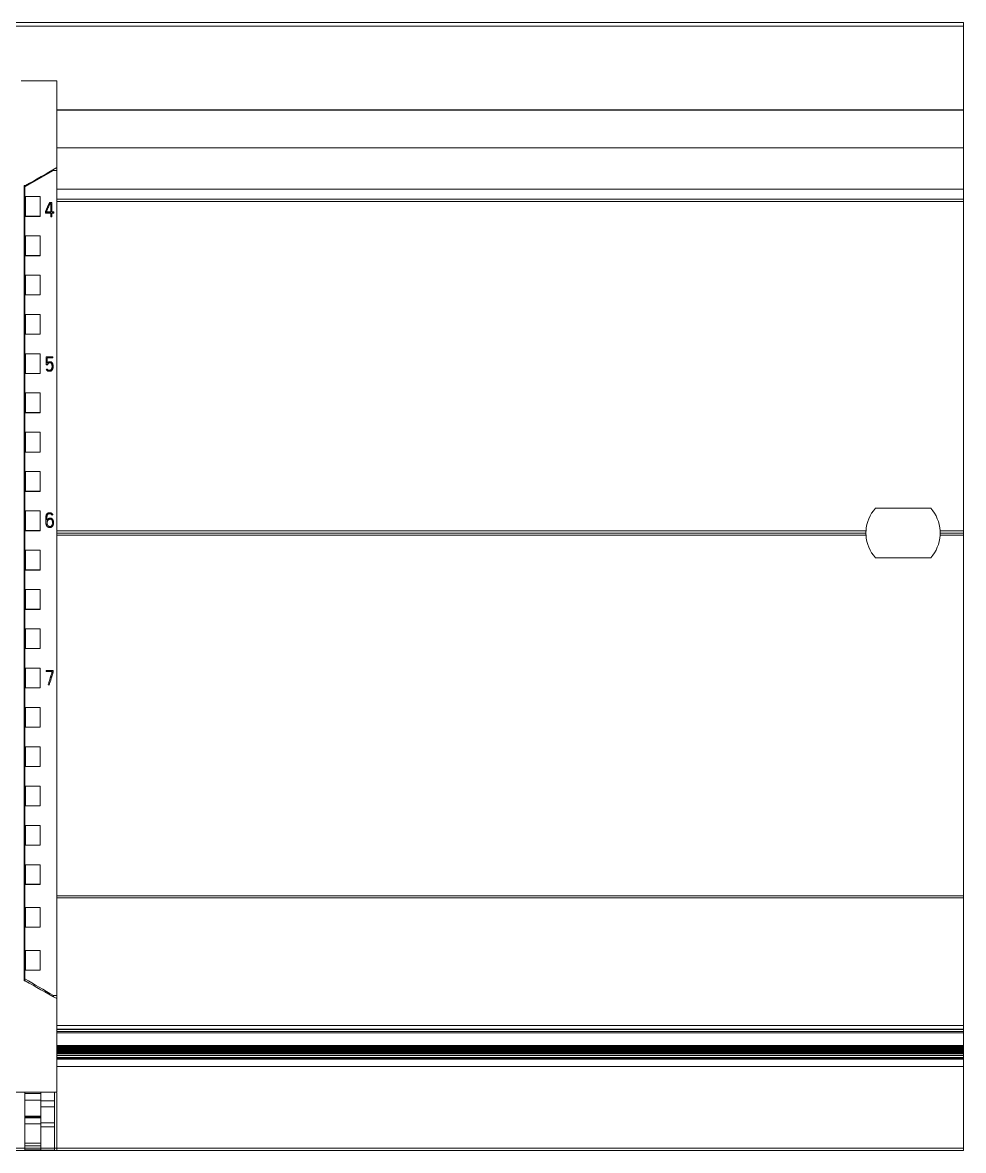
# Model space of a CAD drawing. Header units: millimetres. Extents: x 4137 to 6698, y 1400 to 3585.
# Drawn here: x 6246.7 to 6376, y 3225.8 to 3380.8 of the extents above; entities that cross this region are included whole.
import ezdxf

# ---------------------------------------------------------------- set-up
doc = ezdxf.new("R2010")
doc.units = ezdxf.units.MM
doc.layers.add('000-PI-Oprema', color=30, linetype='Continuous', lineweight=5)
doc.layers.add('004-PI-DIN Šina', color=3, linetype='Continuous')

msp = doc.modelspace()

# ---------------------------------------------------------------- linework, layer by layer
at = {"layer": '000-PI-Oprema', "color": 0, "linetype": 'ByBlock', "lineweight": 0}
for p, q in [((6251.45, 3372.79), (6246.55, 3372.79)), ((6247.05, 3358.19), (6251, 3360.47)), ((6251.45, 3360.47), (6251, 3360.47)), ((6251.45, 3360.75), (6251.45, 3360.47)), ((6251.45, 3360.47), (6251.45, 3247.05)), ((6250.25, 3360.04), (6250.25, 3360.16)), ((6246.95, 3358.38), (6247.17, 3358.38)), ((6247.17, 3358.38), (6246.95, 3358.38)), ((6247.05, 3358.38), (6247.05, 3358.19)), ((6247.05, 3249.38), (6247.05, 3358.19)), ((6247.15, 3354.17), (6247.15, 3356.88)), ((6247.15, 3356.88), (6249.15, 3356.88)), ((6249.15, 3354.17), (6249.15, 3356.88)), ((6250.44, 3356.07), (6250.77, 3356.07)), ((6250.53, 3355.93), (6250.62, 3355.93)), ((6250.53, 3355.93), (6250.53, 3355.93)), ((6250.62, 3355.93), (6250.53, 3355.93)), ((6250.62, 3354.75), (6250.62, 3355.93)), ((6250.77, 3356.07), (6250.77, 3354.75)), ((6249.88, 3354.61), (6249.88, 3354.81)), ((6249.88, 3354.61), (6249.88, 3354.6)), ((6250.62, 3354.61), (6249.88, 3354.61)), ((6249.88, 3354.6), (6250.62, 3354.6)), ((6250.01, 3354.78), (6250.01, 3354.75)), ((6250.01, 3354.75), (6250.62, 3354.75)), ((6250.62, 3354.08), (6250.62, 3354.61)), ((6250.77, 3354.75), (6251.06, 3354.75)), ((6250.77, 3354.61), (6250.77, 3354.08)), ((6251.06, 3354.61), (6250.77, 3354.61)), ((6250.77, 3354.6), (6251.06, 3354.6)), ((6251.06, 3354.75), (6251.06, 3354.61)), ((6251.06, 3354.61), (6251.06, 3354.6)), ((6247.15, 3354.17), (6249.15, 3354.17)), ((6247.15, 3354.14), (6247.15, 3354.17)), ((6247.15, 3354.14), (6249.15, 3354.14)), ((6249.15, 3354.14), (6249.15, 3354.17)), ((6250.62, 3354.08), (6250.62, 3354.07)), ((6250.77, 3354.08), (6250.62, 3354.08)), ((6250.62, 3354.07), (6250.77, 3354.07)), ((6250.77, 3354.08), (6250.77, 3354.07)), ((6247.15, 3348.77), (6247.15, 3351.48)), ((6247.15, 3351.48), (6249.15, 3351.48)), ((6249.15, 3348.77), (6249.15, 3351.48)), ((6247.15, 3348.74), (6247.15, 3348.77)), ((6247.15, 3348.77), (6249.15, 3348.77)), ((6247.15, 3348.74), (6249.15, 3348.74)), ((6249.15, 3348.74), (6249.15, 3348.77)), ((6247.15, 3343.37), (6247.15, 3346.07)), ((6247.15, 3346.07), (6249.15, 3346.07)), ((6249.15, 3343.37), (6249.15, 3346.07)), ((6247.15, 3343.37), (6249.15, 3343.37)), ((6247.15, 3343.34), (6247.15, 3343.37)), ((6249.15, 3343.34), (6249.15, 3343.37)), ((6247.15, 3343.34), (6249.15, 3343.34)), ((6247.15, 3337.97), (6247.15, 3340.67)), ((6247.15, 3340.67), (6249.15, 3340.67)), ((6249.15, 3337.97), (6249.15, 3340.67)), ((6247.15, 3337.97), (6249.15, 3337.97)), ((6247.15, 3337.94), (6247.15, 3337.97)), ((6247.15, 3337.94), (6249.15, 3337.94)), ((6249.15, 3337.94), (6249.15, 3337.97)), ((6247.15, 3332.57), (6247.15, 3335.27)), ((6247.15, 3335.27), (6249.15, 3335.27)), ((6249.15, 3332.57), (6249.15, 3335.27)), ((6249.99, 3334.86), (6249.99, 3333.77)), ((6250.92, 3334.86), (6249.99, 3334.86)), ((6250.13, 3333.99), (6250.13, 3334.72)), ((6250.92, 3334.72), (6250.13, 3334.72)), ((6250.13, 3334.72), (6250.92, 3334.72)), ((6250.92, 3334.72), (6250.92, 3334.86)), ((6250.92, 3334.72), (6250.92, 3334.72)), ((6247.15, 3332.54), (6247.15, 3332.57)), ((6247.15, 3332.57), (6249.15, 3332.57)), ((6247.15, 3332.54), (6249.15, 3332.54)), ((6249.15, 3332.54), (6249.15, 3332.57)), ((6249.99, 3333.77), (6249.99, 3333.76)), ((6249.99, 3333.77), (6250.2, 3333.77)), ((6250.2, 3333.76), (6249.99, 3333.76)), ((6250, 3333.11), (6250, 3333.11)), ((6250.2, 3333.77), (6250.2, 3333.76)), ((6250.94, 3333.5), (6250.94, 3333.51)), ((6247.15, 3327.17), (6247.15, 3329.87)), ((6247.15, 3329.87), (6249.15, 3329.87)), ((6249.15, 3327.17), (6249.15, 3329.87)), ((6247.15, 3327.14), (6247.15, 3327.17)), ((6247.15, 3327.17), (6249.15, 3327.17)), ((6247.15, 3327.14), (6249.15, 3327.14)), ((6249.15, 3327.14), (6249.15, 3327.17)), ((6247.15, 3321.76), (6247.15, 3324.47)), ((6247.15, 3324.47), (6249.15, 3324.47)), ((6249.15, 3321.76), (6249.15, 3324.47)), ((6247.15, 3321.74), (6247.15, 3321.76)), ((6247.15, 3321.76), (6249.15, 3321.76)), ((6247.15, 3321.74), (6249.15, 3321.74)), ((6249.15, 3321.74), (6249.15, 3321.76)), ((6247.15, 3316.36), (6247.15, 3319.07)), ((6247.15, 3319.07), (6249.15, 3319.07)), ((6249.15, 3316.36), (6249.15, 3319.07)), ((6247.15, 3316.34), (6247.15, 3316.36)), ((6247.15, 3316.36), (6249.15, 3316.36)), ((6247.15, 3316.34), (6249.15, 3316.34)), ((6249.15, 3316.34), (6249.15, 3316.36)), ((6247.15, 3310.96), (6247.15, 3313.66)), ((6247.15, 3313.66), (6249.15, 3313.66)), ((6249.15, 3310.96), (6249.15, 3313.66)), ((6249.94, 3312.36), (6249.94, 3312.35)), ((6250.78, 3313.1), (6250.78, 3313.09)), ((6250.91, 3313.16), (6250.91, 3313.16)), ((6247.15, 3310.94), (6247.15, 3310.96)), ((6247.15, 3310.96), (6249.15, 3310.96)), ((6247.15, 3310.94), (6249.15, 3310.94)), ((6249.15, 3310.94), (6249.15, 3310.96)), ((6251, 3312.06), (6251, 3312.06)), ((6247.15, 3305.56), (6247.15, 3308.26)), ((6247.15, 3308.26), (6249.15, 3308.26)), ((6249.15, 3305.56), (6249.15, 3308.26)), ((6247.15, 3305.54), (6247.15, 3305.56)), ((6247.15, 3305.56), (6249.15, 3305.56)), ((6247.15, 3305.54), (6249.15, 3305.54)), ((6249.15, 3305.54), (6249.15, 3305.56)), ((6247.15, 3300.16), (6247.15, 3302.86)), ((6247.15, 3302.86), (6249.15, 3302.86)), ((6249.15, 3300.16), (6249.15, 3302.86)), ((6247.15, 3300.16), (6249.15, 3300.16)), ((6247.15, 3300.14), (6247.15, 3300.16)), ((6247.15, 3300.14), (6249.15, 3300.14)), ((6249.15, 3300.14), (6249.15, 3300.16)), ((6247.15, 3294.76), (6247.15, 3297.46)), ((6247.15, 3297.46), (6249.15, 3297.46)), ((6249.15, 3294.76), (6249.15, 3297.46)), ((6247.15, 3294.74), (6247.15, 3294.76)), ((6247.15, 3294.76), (6249.15, 3294.76)), ((6247.15, 3294.74), (6249.15, 3294.74)), ((6249.15, 3294.74), (6249.15, 3294.76)), ((6247.15, 3289.36), (6247.15, 3292.06)), ((6247.15, 3292.06), (6249.15, 3292.06)), ((6249.15, 3289.36), (6249.15, 3292.06)), ((6249.97, 3291.61), (6249.97, 3291.75)), ((6249.97, 3291.75), (6250.97, 3291.75)), ((6249.97, 3291.61), (6250.83, 3291.61)), ((6249.97, 3291.61), (6249.97, 3291.61)), ((6250.83, 3291.61), (6249.97, 3291.61)), ((6250.83, 3291.57), (6250.83, 3291.61)), ((6250.97, 3291.75), (6250.97, 3291.55)), ((6250.97, 3291.55), (6250.97, 3291.55)), ((6247.15, 3289.36), (6249.15, 3289.36)), ((6247.15, 3289.34), (6247.15, 3289.36)), ((6247.15, 3289.34), (6249.15, 3289.34)), ((6249.15, 3289.34), (6249.15, 3289.36)), ((6250.27, 3289.79), (6250.27, 3289.78)), ((6250.4, 3289.75), (6250.4, 3289.74)), ((6247.15, 3283.95), (6247.15, 3286.66)), ((6247.15, 3286.66), (6249.15, 3286.66)), ((6249.15, 3283.95), (6249.15, 3286.66)), ((6247.15, 3283.95), (6249.15, 3283.95)), ((6247.15, 3283.94), (6247.15, 3283.95)), ((6247.15, 3283.94), (6249.15, 3283.94)), ((6249.15, 3283.94), (6249.15, 3283.95)), ((6247.15, 3278.55), (6247.15, 3281.25)), ((6247.15, 3281.25), (6249.15, 3281.25)), ((6249.15, 3278.55), (6249.15, 3281.25)), ((6247.15, 3278.55), (6249.15, 3278.55)), ((6247.15, 3278.54), (6247.15, 3278.55)), ((6247.15, 3278.54), (6249.15, 3278.54)), ((6249.15, 3278.54), (6249.15, 3278.55)), ((6247.15, 3273.15), (6247.15, 3275.85)), ((6247.15, 3275.85), (6249.15, 3275.85)), ((6249.15, 3273.15), (6249.15, 3275.85)), ((6247.15, 3273.15), (6249.15, 3273.15)), ((6247.15, 3273.14), (6247.15, 3273.15)), ((6247.15, 3273.14), (6249.15, 3273.14)), ((6249.15, 3273.14), (6249.15, 3273.15)), ((6247.15, 3267.75), (6247.15, 3270.45)), ((6247.15, 3270.45), (6249.15, 3270.45)), ((6249.15, 3267.75), (6249.15, 3270.45)), ((6247.15, 3267.74), (6247.15, 3267.75)), ((6247.15, 3267.75), (6249.15, 3267.75)), ((6247.15, 3267.74), (6249.15, 3267.74)), ((6249.15, 3267.74), (6249.15, 3267.75)), ((6247.15, 3262.35), (6247.15, 3265.05)), ((6247.15, 3265.05), (6249.15, 3265.05)), ((6249.15, 3262.35), (6249.15, 3265.05)), ((6247.15, 3262.35), (6249.15, 3262.35)), ((6247.15, 3262.34), (6247.15, 3262.35)), ((6247.15, 3262.34), (6249.15, 3262.34)), ((6249.15, 3262.34), (6249.15, 3262.35)), ((6247.15, 3256.45), (6247.15, 3259.15)), ((6247.15, 3259.15), (6249.15, 3259.15)), ((6249.15, 3256.45), (6249.15, 3259.15)), ((6247.15, 3256.45), (6249.15, 3256.45)), ((6247.15, 3256.44), (6247.15, 3256.45)), ((6247.15, 3256.44), (6249.15, 3256.44)), ((6249.15, 3256.44), (6249.15, 3256.45)), ((6247.15, 3250.54), (6247.15, 3253.24)), ((6247.15, 3253.24), (6249.15, 3253.24)), ((6249.15, 3250.54), (6249.15, 3253.24)), ((6247.15, 3250.54), (6247.15, 3250.54)), ((6247.15, 3250.54), (6249.15, 3250.54)), ((6247.15, 3250.54), (6249.15, 3250.54)), ((6249.15, 3250.54), (6249.15, 3250.54)), ((6246.95, 3249.51), (6247.05, 3249.51)), ((6246.95, 3249.09), (6247.1, 3249.09)), ((6247.05, 3249.09), (6247.05, 3249.38)), ((6251.01, 3247.05), (6251.01, 3246.85)), ((6251.45, 3247.05), (6251.01, 3247.05)), ((6251.45, 3247.05), (6251.45, 3246.68)), ((6241.65, 3233.79), (6251.45, 3233.79)), ((6247.05, 3233.59), (6247.05, 3233.79)), ((6247.05, 3232.69), (6247.05, 3233.59)), ((6247.05, 3233.59), (6249.25, 3233.59)), ((6249.25, 3232.59), (6249.25, 3233.79)), ((6251.15, 3232.59), (6251.15, 3233.79)), ((6251.45, 3233.71), (6251.45, 3225.79)), ((6247.05, 3230.49), (6247.05, 3232.69)), ((6247.05, 3232.69), (6249.25, 3232.69)), ((6249.25, 3231.77), (6249.25, 3232.59)), ((6249.25, 3232.59), (6251.15, 3232.59)), ((6249.25, 3231.77), (6249.25, 3229.59)), ((6249.25, 3231.77), (6251.15, 3231.77)), ((6251.15, 3231.77), (6251.15, 3232.59)), ((6251.15, 3231.77), (6251.15, 3229.59)), ((6247.05, 3230.49), (6249.25, 3230.49)), ((6247.05, 3230.46), (6247.05, 3230.46)), ((6247.05, 3230.39), (6247.05, 3230.46)), ((6249.25, 3230.46), (6247.05, 3230.46)), ((6247.05, 3230.46), (6249.25, 3230.46)), ((6247.05, 3230.39), (6247.05, 3230.25)), ((6247.05, 3230.39), (6249.25, 3230.39)), ((6247.05, 3230.25), (6247.05, 3229.43)), ((6247.05, 3230.25), (6249.25, 3230.25)), ((6247.05, 3229.43), (6247.05, 3226.76)), ((6247.05, 3229.43), (6249.25, 3229.43)), ((6249.25, 3229), (6249.25, 3229.59)), ((6249.25, 3229.59), (6251.15, 3229.59)), ((6249.25, 3229), (6251.15, 3229)), ((6251.15, 3229), (6251.15, 3229.59)), ((6249.85, 3225.79), (6218.59, 3225.79)), ((6247.05, 3226.76), (6247.05, 3226.4)), ((6247.05, 3226.76), (6249.25, 3226.76)), ((6247.05, 3226.4), (6247.05, 3225.87)), ((6247.05, 3226.4), (6249.25, 3226.4)), ((6247.05, 3225.87), (6247.05, 3225.87)), ((6247.05, 3225.87), (6249.25, 3225.87)), ((6247.05, 3225.87), (6249.25, 3225.87)), ((6249.25, 3226.4), (6249.25, 3225.87)), ((6249.25, 3225.8), (6251.15, 3225.8)), ((6249.25, 3225.8), (6251.15, 3225.8)), ((6251.45, 3225.79), (6249.85, 3225.79))]:
    msp.add_line(p, q, dxfattribs=at)
at = {"layer": '000-PI-Oprema', "color": 7, "linetype": 'Continuous', "lineweight": 13}
msp.add_ellipse((6227.11, 3242.67), major_axis=(438.79, 991.71), ratio=0.02276, start_param=1.466275, end_param=1.467552, dxfattribs=at)
at = {"layer": '000-PI-Oprema', "color": 18, "linetype": 'ByBlock', "lineweight": 0, "true_color": 0x000000}
for centre, major_axis, ratio, start_param, end_param in [((6254.54, 3240.09), (316.14, 1007.1), 0.01785, 1.525281, 1.527077), ((6254.51, 3240.46), (314.97, 1003.36), 0.017783, 1.525441, 1.527243)]:
    msp.add_ellipse(centre, major_axis=major_axis, ratio=ratio, start_param=start_param, end_param=end_param, dxfattribs=at)
at = {"layer": '000-PI-Oprema', "color": 0, "linetype": 'ByBlock', "lineweight": 0}
for points, knots in [([(6251.45, 3372.79), (6251.45, 3371.71), (6251.45, 3368.1), (6251.45, 3364.12), (6251.45, 3361.22), (6251.45, 3360.85)], [0, 0, 0, 0, 0.272684, 0.906013, 1, 1, 1, 1]), ([(6246.95, 3249.09), (6246.95, 3252.43), (6246.95, 3260.4), (6246.95, 3273.04), (6246.95, 3288.52), (6246.95, 3302.82), (6246.95, 3317.03), (6246.95, 3331.59), (6246.95, 3345.76), (6246.95, 3355.33), (6246.95, 3358.38)], [0, 0, 0, 0, 0.091483, 0.21812, 0.346206, 0.515858, 0.610111, 0.736264, 0.916066, 1, 1, 1, 1]), ([(6250.01, 3354.78), (6250.02, 3354.79), (6250.03, 3354.8), (6250.04, 3354.82), (6250.04, 3354.84), (6250.06, 3354.87), (6250.07, 3354.9), (6250.1, 3354.97), (6250.12, 3355.01), (6250.17, 3355.11), (6250.19, 3355.16), (6250.23, 3355.25), (6250.25, 3355.3), (6250.29, 3355.4), (6250.32, 3355.45), (6250.36, 3355.54), (6250.38, 3355.59), (6250.42, 3355.69), (6250.44, 3355.73), (6250.48, 3355.81), (6250.49, 3355.83), (6250.51, 3355.88), (6250.52, 3355.9), (6250.53, 3355.93)], [0, 0, 0, 0, 0.03125, 0.03125, 0.0625, 0.0625, 0.125, 0.125, 0.25, 0.25, 0.375, 0.375, 0.5, 0.5, 0.625, 0.625, 0.75, 0.75, 0.875, 0.875, 0.9375, 0.9375, 1, 1, 1, 1]), ([(6250.53, 3355.93), (6250.52, 3355.91), (6250.51, 3355.88), (6250.49, 3355.84), (6250.48, 3355.81), (6250.44, 3355.74), (6250.42, 3355.69), (6250.38, 3355.6), (6250.36, 3355.55), (6250.32, 3355.45), (6250.29, 3355.4), (6250.25, 3355.31), (6250.23, 3355.26), (6250.19, 3355.16), (6250.17, 3355.12), (6250.12, 3355.02), (6250.1, 3354.97), (6250.07, 3354.9), (6250.06, 3354.88), (6250.04, 3354.84), (6250.04, 3354.83), (6250.03, 3354.81), (6250.02, 3354.79), (6250.01, 3354.78)], [0, 0, 0, 0, 0.0625, 0.0625, 0.125, 0.125, 0.25, 0.25, 0.375, 0.375, 0.5, 0.5, 0.625, 0.625, 0.75, 0.75, 0.875, 0.875, 0.9375, 0.9375, 0.96875, 0.96875, 1, 1, 1, 1]), ([(6250, 3333.11), (6250.01, 3333.09), (6250.02, 3333.06), (6250.05, 3333.02), (6250.06, 3333.01), (6250.08, 3332.99), (6250.09, 3332.98), (6250.11, 3332.96), (6250.12, 3332.95), (6250.14, 3332.93), (6250.15, 3332.93), (6250.18, 3332.91), (6250.19, 3332.9), (6250.22, 3332.89), (6250.23, 3332.89), (6250.26, 3332.88), (6250.27, 3332.87), (6250.3, 3332.87), (6250.32, 3332.86), (6250.34, 3332.86), (6250.36, 3332.86), (6250.38, 3332.86), (6250.39, 3332.86), (6250.4, 3332.86), (6250.41, 3332.86), (6250.43, 3332.86), (6250.45, 3332.86), (6250.48, 3332.86), (6250.49, 3332.86), (6250.52, 3332.86), (6250.53, 3332.86), (6250.56, 3332.87), (6250.58, 3332.87), (6250.62, 3332.89), (6250.65, 3332.9), (6250.68, 3332.92), (6250.7, 3332.93), (6250.72, 3332.94), (6250.73, 3332.95), (6250.75, 3332.97), (6250.77, 3332.98), (6250.79, 3333), (6250.79, 3333.02), (6250.82, 3333.05), (6250.84, 3333.08), (6250.86, 3333.11), (6250.87, 3333.13), (6250.88, 3333.15), (6250.88, 3333.17), (6250.9, 3333.21), (6250.91, 3333.24), (6250.92, 3333.29), (6250.93, 3333.32), (6250.94, 3333.36), (6250.94, 3333.38), (6250.94, 3333.41), (6250.94, 3333.42), (6250.94, 3333.47), (6250.94, 3333.49), (6250.94, 3333.55), (6250.94, 3333.61), (6250.94, 3333.67), (6250.93, 3333.73), (6250.92, 3333.75), (6250.91, 3333.8), (6250.91, 3333.81), (6250.9, 3333.84), (6250.9, 3333.85), (6250.88, 3333.9), (6250.87, 3333.92), (6250.85, 3333.96), (6250.85, 3333.98), (6250.83, 3334), (6250.82, 3334.01), (6250.8, 3334.05), (6250.78, 3334.07), (6250.74, 3334.11), (6250.71, 3334.13), (6250.67, 3334.15), (6250.66, 3334.15), (6250.63, 3334.16), (6250.61, 3334.16), (6250.59, 3334.17), (6250.57, 3334.17), (6250.54, 3334.17), (6250.53, 3334.17), (6250.5, 3334.17), (6250.48, 3334.17), (6250.45, 3334.17), (6250.44, 3334.17), (6250.41, 3334.16), (6250.4, 3334.16), (6250.37, 3334.15), (6250.35, 3334.15), (6250.33, 3334.14), (6250.31, 3334.13), (6250.28, 3334.12), (6250.27, 3334.12), (6250.25, 3334.1), (6250.23, 3334.09), (6250.21, 3334.07), (6250.2, 3334.06), (6250.18, 3334.04), (6250.17, 3334.03), (6250.15, 3334.01), (6250.14, 3334), (6250.13, 3333.99)], [0, 0, 0, 0, 0.03125, 0.03125, 0.046875, 0.046875, 0.0625, 0.0625, 0.078125, 0.078125, 0.09375, 0.09375, 0.109375, 0.109375, 0.125, 0.125, 0.140625, 0.140625, 0.15625, 0.15625, 0.171875, 0.171875, 0.179687, 0.179687, 0.1875, 0.1875, 0.203125, 0.203125, 0.21875, 0.21875, 0.234375, 0.234375, 0.25, 0.25, 0.28125, 0.28125, 0.296875, 0.296875, 0.3125, 0.3125, 0.328125, 0.328125, 0.34375, 0.34375, 0.375, 0.375, 0.390625, 0.390625, 0.40625, 0.40625, 0.4375, 0.4375, 0.46875, 0.46875, 0.484375, 0.484375, 0.5, 0.5, 0.53125, 0.53125, 0.5625, 0.59375, 0.59375, 0.625, 0.625, 0.640625, 0.640625, 0.65625, 0.65625, 0.6875, 0.6875, 0.703125, 0.703125, 0.71875, 0.71875, 0.75, 0.75, 0.78125, 0.78125, 0.796875, 0.796875, 0.8125, 0.8125, 0.828125, 0.828125, 0.84375, 0.84375, 0.859375, 0.859375, 0.875, 0.875, 0.890625, 0.890625, 0.90625, 0.90625, 0.921875, 0.921875, 0.9375, 0.9375, 0.953125, 0.953125, 0.96875, 0.96875, 0.984375, 0.984375, 1, 1, 1, 1]), ([(6250.94, 3333.5), (6250.94, 3333.48), (6250.94, 3333.46), (6250.94, 3333.41), (6250.94, 3333.38), (6250.93, 3333.34), (6250.93, 3333.32), (6250.92, 3333.29), (6250.92, 3333.28), (6250.91, 3333.24), (6250.9, 3333.21), (6250.88, 3333.16), (6250.87, 3333.13), (6250.84, 3333.08), (6250.83, 3333.05), (6250.8, 3333.02), (6250.79, 3333.01), (6250.77, 3332.98), (6250.76, 3332.97), (6250.73, 3332.94), (6250.7, 3332.93), (6250.67, 3332.9), (6250.65, 3332.9), (6250.63, 3332.88), (6250.61, 3332.88), (6250.57, 3332.86), (6250.54, 3332.86), (6250.5, 3332.85), (6250.48, 3332.85), (6250.46, 3332.85), (6250.44, 3332.85), (6250.41, 3332.85), (6250.4, 3332.85), (6250.37, 3332.85), (6250.35, 3332.85), (6250.32, 3332.86), (6250.31, 3332.86), (6250.28, 3332.87), (6250.27, 3332.87), (6250.24, 3332.88), (6250.22, 3332.88), (6250.2, 3332.9), (6250.18, 3332.9), (6250.16, 3332.92), (6250.15, 3332.93), (6250.12, 3332.94), (6250.11, 3332.95), (6250.09, 3332.97), (6250.08, 3332.98), (6250.06, 3333), (6250.05, 3333.02), (6250.02, 3333.05), (6250.01, 3333.08), (6250, 3333.11)], [0, 0, 0, 0, 0.044434, 0.044434, 0.104157, 0.104157, 0.134018, 0.134018, 0.16388, 0.16388, 0.223602, 0.223602, 0.283325, 0.283325, 0.343048, 0.343048, 0.37291, 0.37291, 0.402771, 0.402771, 0.462494, 0.462494, 0.492355, 0.492355, 0.522217, 0.522217, 0.58194, 0.58194, 0.611801, 0.611801, 0.641663, 0.641663, 0.671524, 0.671524, 0.701386, 0.701386, 0.731247, 0.731247, 0.761108, 0.761108, 0.79097, 0.79097, 0.820831, 0.820831, 0.850693, 0.850693, 0.880554, 0.880554, 0.910416, 0.910416, 0.940277, 0.940277, 1, 1, 1, 1]), ([(6250.2, 3333.77), (6250.2, 3333.79), (6250.21, 3333.81), (6250.22, 3333.85), (6250.22, 3333.86), (6250.23, 3333.88), (6250.23, 3333.89), (6250.25, 3333.91), (6250.25, 3333.92), (6250.26, 3333.93), (6250.27, 3333.94), (6250.28, 3333.94), (6250.28, 3333.95), (6250.3, 3333.97), (6250.32, 3333.98), (6250.35, 3334), (6250.36, 3334), (6250.38, 3334.01), (6250.39, 3334.02), (6250.43, 3334.03), (6250.45, 3334.03), (6250.49, 3334.03), (6250.5, 3334.03), (6250.52, 3334.03), (6250.53, 3334.03), (6250.57, 3334.03), (6250.59, 3334.02), (6250.62, 3334.01), (6250.62, 3334.01), (6250.63, 3334.01), (6250.64, 3334), (6250.65, 3333.99), (6250.66, 3333.99), (6250.67, 3333.98), (6250.68, 3333.97), (6250.69, 3333.96), (6250.7, 3333.95), (6250.71, 3333.94), (6250.72, 3333.92), (6250.73, 3333.91), (6250.74, 3333.89), (6250.74, 3333.88), (6250.75, 3333.84), (6250.76, 3333.82), (6250.77, 3333.78), (6250.78, 3333.76), (6250.79, 3333.72), (6250.79, 3333.71), (6250.79, 3333.69), (6250.8, 3333.65), (6250.8, 3333.62), (6250.8, 3333.57), (6250.8, 3333.55), (6250.8, 3333.48), (6250.8, 3333.44), (6250.8, 3333.38), (6250.79, 3333.37), (6250.79, 3333.35), (6250.79, 3333.34), (6250.78, 3333.3), (6250.77, 3333.28), (6250.76, 3333.24), (6250.75, 3333.22), (6250.73, 3333.17), (6250.72, 3333.15), (6250.69, 3333.12), (6250.68, 3333.1), (6250.65, 3333.08), (6250.64, 3333.07), (6250.63, 3333.05), (6250.62, 3333.05), (6250.6, 3333.03), (6250.59, 3333.03), (6250.56, 3333.02), (6250.55, 3333.01), (6250.52, 3333), (6250.5, 3333), (6250.46, 3333), (6250.45, 3333), (6250.43, 3333), (6250.42, 3333), (6250.38, 3333), (6250.36, 3333), (6250.33, 3333.01), (6250.31, 3333.01), (6250.29, 3333.02), (6250.28, 3333.02), (6250.26, 3333.03), (6250.25, 3333.04), (6250.23, 3333.05), (6250.22, 3333.05), (6250.19, 3333.08), (6250.18, 3333.09), (6250.15, 3333.12), (6250.15, 3333.13), (6250.14, 3333.15), (6250.13, 3333.16), (6250.13, 3333.17)], [0, 0, 0, 0, 0.03125, 0.03125, 0.046875, 0.046875, 0.0625, 0.0625, 0.078125, 0.078125, 0.085937, 0.085937, 0.09375, 0.09375, 0.125, 0.125, 0.140625, 0.140625, 0.15625, 0.15625, 0.1875, 0.1875, 0.203125, 0.203125, 0.21875, 0.21875, 0.25, 0.25, 0.257812, 0.257812, 0.265625, 0.265625, 0.28125, 0.28125, 0.289062, 0.289062, 0.296875, 0.3125, 0.3125, 0.328125, 0.328125, 0.34375, 0.34375, 0.375, 0.375, 0.40625, 0.40625, 0.421875, 0.421875, 0.4375, 0.46875, 0.46875, 0.5, 0.5, 0.5625, 0.5625, 0.578125, 0.578125, 0.59375, 0.59375, 0.625, 0.625, 0.65625, 0.65625, 0.6875, 0.6875, 0.71875, 0.71875, 0.734375, 0.734375, 0.75, 0.75, 0.765625, 0.765625, 0.78125, 0.78125, 0.8125, 0.8125, 0.828125, 0.828125, 0.84375, 0.84375, 0.875, 0.875, 0.890625, 0.890625, 0.90625, 0.90625, 0.921875, 0.921875, 0.9375, 0.9375, 0.96875, 0.96875, 0.984375, 0.984375, 1, 1, 1, 1]), ([(6250.8, 3333.5), (6250.8, 3333.51), (6250.8, 3333.51), (6250.8, 3333.54), (6250.8, 3333.56), (6250.8, 3333.61), (6250.8, 3333.63), (6250.79, 3333.7), (6250.78, 3333.74), (6250.76, 3333.81), (6250.75, 3333.83), (6250.74, 3333.88), (6250.73, 3333.9), (6250.71, 3333.93), (6250.7, 3333.94), (6250.69, 3333.95), (6250.68, 3333.96), (6250.66, 3333.98), (6250.65, 3333.99), (6250.64, 3334), (6250.63, 3334), (6250.62, 3334), (6250.62, 3334.01), (6250.6, 3334.01), (6250.59, 3334.02), (6250.57, 3334.02), (6250.56, 3334.02), (6250.53, 3334.03), (6250.52, 3334.03), (6250.5, 3334.03), (6250.49, 3334.03), (6250.46, 3334.02), (6250.45, 3334.02), (6250.43, 3334.02), (6250.4, 3334.01), (6250.36, 3334), (6250.33, 3333.98), (6250.32, 3333.97), (6250.3, 3333.96), (6250.3, 3333.95), (6250.28, 3333.94), (6250.27, 3333.93), (6250.26, 3333.92), (6250.25, 3333.91), (6250.25, 3333.9), (6250.24, 3333.9), (6250.24, 3333.88), (6250.23, 3333.87), (6250.22, 3333.85), (6250.22, 3333.84), (6250.21, 3333.81), (6250.2, 3333.78), (6250.2, 3333.76)], [0, 0, 0, 0, 0.013624, 0.013624, 0.075273, 0.075273, 0.136921, 0.136921, 0.260218, 0.260218, 0.321867, 0.321867, 0.383515, 0.383515, 0.414339, 0.414339, 0.445164, 0.445164, 0.475988, 0.475988, 0.4914, 0.4914, 0.506812, 0.506812, 0.537636, 0.537636, 0.568461, 0.568461, 0.599285, 0.599285, 0.630109, 0.630109, 0.660933, 0.660933, 0.691758, 0.753406, 0.753406, 0.78423, 0.78423, 0.815055, 0.815055, 0.845879, 0.845879, 0.861291, 0.861291, 0.876703, 0.876703, 0.907527, 0.907527, 0.938352, 0.938352, 1, 1, 1, 1]), ([(6250.91, 3313.16), (6250.89, 3313.19), (6250.88, 3313.21), (6250.85, 3313.25), (6250.84, 3313.26), (6250.82, 3313.28), (6250.81, 3313.29), (6250.78, 3313.32), (6250.76, 3313.33), (6250.72, 3313.36), (6250.71, 3313.36), (6250.68, 3313.37), (6250.67, 3313.38), (6250.63, 3313.39), (6250.6, 3313.4), (6250.56, 3313.41), (6250.54, 3313.41), (6250.51, 3313.41), (6250.5, 3313.42), (6250.45, 3313.42), (6250.43, 3313.42), (6250.38, 3313.41), (6250.37, 3313.41), (6250.34, 3313.41), (6250.33, 3313.4), (6250.28, 3313.39), (6250.26, 3313.38), (6250.22, 3313.36), (6250.21, 3313.36), (6250.18, 3313.34), (6250.17, 3313.33), (6250.14, 3313.3), (6250.11, 3313.28), (6250.09, 3313.25), (6250.08, 3313.24), (6250.06, 3313.22), (6250.05, 3313.2), (6250.03, 3313.17), (6250.02, 3313.14), (6250, 3313.09), (6249.99, 3313.06), (6249.98, 3313), (6249.97, 3312.97), (6249.96, 3312.92), (6249.96, 3312.89), (6249.95, 3312.8), (6249.95, 3312.75), (6249.94, 3312.63), (6249.94, 3312.58), (6249.94, 3312.4), (6249.94, 3312.29), (6249.94, 3312.15), (6249.94, 3312.12), (6249.95, 3312.06), (6249.95, 3312.03), (6249.96, 3311.95), (6249.97, 3311.89), (6249.98, 3311.82), (6249.99, 3311.8), (6250, 3311.78), (6250, 3311.76), (6250.01, 3311.72), (6250.03, 3311.7), (6250.04, 3311.66), (6250.05, 3311.64), (6250.06, 3311.62), (6250.07, 3311.61), (6250.1, 3311.57), (6250.11, 3311.55), (6250.14, 3311.51), (6250.15, 3311.5), (6250.18, 3311.49), (6250.19, 3311.48), (6250.22, 3311.45), (6250.25, 3311.44), (6250.29, 3311.42), (6250.3, 3311.42), (6250.33, 3311.41), (6250.35, 3311.41), (6250.39, 3311.39), (6250.42, 3311.39), (6250.46, 3311.39), (6250.47, 3311.39), (6250.5, 3311.39), (6250.52, 3311.39), (6250.56, 3311.39), (6250.59, 3311.39), (6250.63, 3311.4), (6250.65, 3311.41), (6250.67, 3311.42), (6250.69, 3311.42), (6250.73, 3311.44), (6250.75, 3311.45), (6250.79, 3311.48), (6250.8, 3311.49), (6250.82, 3311.51), (6250.83, 3311.52), (6250.86, 3311.55), (6250.88, 3311.57), (6250.9, 3311.6), (6250.91, 3311.62), (6250.93, 3311.64), (6250.93, 3311.66), (6250.95, 3311.7), (6250.96, 3311.72), (6250.97, 3311.77), (6250.97, 3311.78), (6250.98, 3311.81), (6250.98, 3311.82), (6250.99, 3311.87), (6250.99, 3311.89), (6251, 3311.98), (6251, 3312.04), (6251, 3312.12), (6251, 3312.15), (6250.99, 3312.21), (6250.99, 3312.24), (6250.97, 3312.3), (6250.97, 3312.32), (6250.95, 3312.38), (6250.94, 3312.41), (6250.91, 3312.46), (6250.9, 3312.48), (6250.87, 3312.53), (6250.85, 3312.55), (6250.81, 3312.58), (6250.8, 3312.59), (6250.78, 3312.61), (6250.77, 3312.62), (6250.74, 3312.63), (6250.73, 3312.64), (6250.7, 3312.65), (6250.69, 3312.65), (6250.64, 3312.66), (6250.62, 3312.67), (6250.57, 3312.67), (6250.56, 3312.67), (6250.53, 3312.68), (6250.51, 3312.67), (6250.47, 3312.67), (6250.44, 3312.67), (6250.4, 3312.66), (6250.38, 3312.65), (6250.35, 3312.65), (6250.34, 3312.64), (6250.3, 3312.62), (6250.28, 3312.61), (6250.24, 3312.58), (6250.23, 3312.57), (6250.21, 3312.56), (6250.19, 3312.55), (6250.16, 3312.52), (6250.14, 3312.49), (6250.11, 3312.45), (6250.09, 3312.42), (6250.08, 3312.4)], [0, 0, 0, 0, 0.015625, 0.015625, 0.023438, 0.023438, 0.03125, 0.03125, 0.046875, 0.046875, 0.054688, 0.054688, 0.0625, 0.0625, 0.078125, 0.078125, 0.085938, 0.085938, 0.09375, 0.09375, 0.109375, 0.109375, 0.117188, 0.117188, 0.125, 0.125, 0.140625, 0.140625, 0.148438, 0.148438, 0.15625, 0.15625, 0.171875, 0.171875, 0.179688, 0.179688, 0.1875, 0.1875, 0.203125, 0.203125, 0.21875, 0.21875, 0.234375, 0.234375, 0.25, 0.25, 0.28125, 0.28125, 0.3125, 0.3125, 0.375, 0.375, 0.390625, 0.390625, 0.40625, 0.40625, 0.4375, 0.4375, 0.445313, 0.445313, 0.453125, 0.453125, 0.46875, 0.46875, 0.476563, 0.476563, 0.484375, 0.484375, 0.5, 0.5, 0.507813, 0.507813, 0.515625, 0.515625, 0.53125, 0.53125, 0.539063, 0.539063, 0.546875, 0.546875, 0.5625, 0.5625, 0.570313, 0.570313, 0.578125, 0.578125, 0.59375, 0.59375, 0.601563, 0.601563, 0.609375, 0.609375, 0.625, 0.625, 0.632813, 0.632813, 0.640625, 0.640625, 0.65625, 0.65625, 0.664063, 0.664063, 0.671875, 0.671875, 0.6875, 0.6875, 0.695313, 0.695313, 0.703125, 0.703125, 0.71875, 0.71875, 0.75, 0.75, 0.765625, 0.765625, 0.78125, 0.78125, 0.796875, 0.796875, 0.8125, 0.8125, 0.828125, 0.828125, 0.84375, 0.84375, 0.851563, 0.851563, 0.859375, 0.859375, 0.867188, 0.867188, 0.875, 0.875, 0.890625, 0.890625, 0.898438, 0.898438, 0.90625, 0.90625, 0.921875, 0.921875, 0.929688, 0.929688, 0.9375, 0.9375, 0.953125, 0.953125, 0.960938, 0.960938, 0.96875, 0.96875, 0.984375, 0.984375, 1, 1, 1, 1]), ([(6251, 3312.06), (6251, 3312.01), (6251, 3311.97), (6250.99, 3311.89), (6250.99, 3311.86), (6250.98, 3311.82), (6250.98, 3311.81), (6250.97, 3311.78), (6250.97, 3311.76), (6250.96, 3311.72), (6250.95, 3311.69), (6250.93, 3311.65), (6250.93, 3311.64), (6250.91, 3311.61), (6250.91, 3311.6), (6250.88, 3311.56), (6250.87, 3311.54), (6250.83, 3311.51), (6250.82, 3311.5), (6250.8, 3311.48), (6250.79, 3311.47), (6250.75, 3311.45), (6250.73, 3311.43), (6250.69, 3311.42), (6250.68, 3311.41), (6250.65, 3311.4), (6250.63, 3311.4), (6250.59, 3311.39), (6250.56, 3311.38), (6250.52, 3311.38), (6250.51, 3311.38), (6250.48, 3311.38), (6250.46, 3311.38), (6250.42, 3311.38), (6250.39, 3311.39), (6250.35, 3311.4), (6250.33, 3311.4), (6250.31, 3311.41), (6250.29, 3311.42), (6250.25, 3311.43), (6250.23, 3311.45), (6250.2, 3311.47), (6250.19, 3311.47), (6250.18, 3311.48), (6250.17, 3311.48), (6250.16, 3311.5), (6250.15, 3311.51), (6250.11, 3311.54), (6250.1, 3311.56), (6250.07, 3311.6), (6250.07, 3311.61), (6250.05, 3311.63), (6250.04, 3311.65), (6250.03, 3311.69), (6250.02, 3311.71), (6250, 3311.77), (6249.99, 3311.8), (6249.98, 3311.85), (6249.97, 3311.88), (6249.96, 3311.94), (6249.95, 3311.99), (6249.95, 3312.05), (6249.94, 3312.11), (6249.94, 3312.14), (6249.94, 3312.23), (6249.94, 3312.29), (6249.94, 3312.35)], [0, 0, 0, 0, 0.061961, 0.061961, 0.100808, 0.100808, 0.120232, 0.120232, 0.139655, 0.139655, 0.178502, 0.178502, 0.197926, 0.197926, 0.217349, 0.217349, 0.256196, 0.256196, 0.27562, 0.27562, 0.295043, 0.295043, 0.33389, 0.33389, 0.353314, 0.353314, 0.372737, 0.372737, 0.411584, 0.411584, 0.431008, 0.431008, 0.450431, 0.450431, 0.489278, 0.489278, 0.508702, 0.508702, 0.528125, 0.528125, 0.566972, 0.566972, 0.576684, 0.576684, 0.586396, 0.586396, 0.605819, 0.605819, 0.644666, 0.644666, 0.66409, 0.66409, 0.683513, 0.683513, 0.72236, 0.72236, 0.761207, 0.761207, 0.800054, 0.800054, 0.838901, 0.877748, 0.877748, 0.916595, 0.916595, 1, 1, 1, 1]), ([(6250.08, 3312.4), (6250.08, 3312.46), (6250.08, 3312.52), (6250.08, 3312.61), (6250.08, 3312.64), (6250.09, 3312.7), (6250.09, 3312.73), (6250.09, 3312.79), (6250.09, 3312.82), (6250.1, 3312.88), (6250.1, 3312.91), (6250.11, 3312.96), (6250.12, 3312.97), (6250.12, 3313), (6250.13, 3313.02), (6250.14, 3313.06), (6250.15, 3313.09), (6250.17, 3313.12), (6250.18, 3313.13), (6250.18, 3313.14), (6250.19, 3313.15), (6250.2, 3313.17), (6250.21, 3313.18), (6250.23, 3313.2), (6250.23, 3313.2), (6250.25, 3313.21), (6250.25, 3313.22), (6250.27, 3313.23), (6250.28, 3313.24), (6250.3, 3313.25), (6250.31, 3313.25), (6250.33, 3313.26), (6250.33, 3313.26), (6250.36, 3313.27), (6250.37, 3313.27), (6250.4, 3313.27), (6250.42, 3313.28), (6250.45, 3313.28), (6250.46, 3313.28), (6250.49, 3313.28), (6250.51, 3313.28), (6250.54, 3313.27), (6250.56, 3313.27), (6250.59, 3313.26), (6250.6, 3313.26), (6250.61, 3313.25), (6250.63, 3313.24), (6250.64, 3313.24), (6250.67, 3313.22), (6250.68, 3313.21), (6250.7, 3313.2), (6250.71, 3313.19), (6250.72, 3313.18), (6250.72, 3313.18), (6250.74, 3313.16), (6250.75, 3313.15), (6250.77, 3313.12), (6250.77, 3313.11), (6250.78, 3313.1)], [0, 0, 0, 0, 0.125, 0.125, 0.1875, 0.1875, 0.25, 0.25, 0.3125, 0.3125, 0.375, 0.375, 0.40625, 0.40625, 0.4375, 0.4375, 0.5, 0.5, 0.515625, 0.515625, 0.53125, 0.53125, 0.5625, 0.5625, 0.578125, 0.578125, 0.59375, 0.59375, 0.625, 0.625, 0.640625, 0.640625, 0.65625, 0.65625, 0.6875, 0.6875, 0.71875, 0.71875, 0.75, 0.75, 0.78125, 0.78125, 0.8125, 0.828125, 0.828125, 0.84375, 0.84375, 0.875, 0.875, 0.90625, 0.90625, 0.921875, 0.921875, 0.9375, 0.9375, 0.96875, 0.96875, 1, 1, 1, 1]), ([(6250.78, 3313.09), (6250.77, 3313.12), (6250.75, 3313.14), (6250.72, 3313.17), (6250.72, 3313.18), (6250.71, 3313.19), (6250.7, 3313.19), (6250.68, 3313.21), (6250.66, 3313.22), (6250.63, 3313.24), (6250.6, 3313.25), (6250.59, 3313.25), (6250.56, 3313.26), (6250.54, 3313.27), (6250.51, 3313.27), (6250.5, 3313.27), (6250.45, 3313.27), (6250.42, 3313.27), (6250.37, 3313.26), (6250.36, 3313.26), (6250.33, 3313.25), (6250.31, 3313.25), (6250.29, 3313.24), (6250.29, 3313.23), (6250.27, 3313.23), (6250.27, 3313.22), (6250.25, 3313.21), (6250.23, 3313.19), (6250.21, 3313.18), (6250.2, 3313.16), (6250.2, 3313.16), (6250.19, 3313.14), (6250.18, 3313.13), (6250.16, 3313.1), (6250.16, 3313.09), (6250.14, 3313.06), (6250.14, 3313.04), (6250.12, 3313), (6250.12, 3312.97), (6250.11, 3312.91), (6250.1, 3312.88), (6250.09, 3312.82), (6250.09, 3312.79), (6250.09, 3312.73), (6250.09, 3312.7), (6250.08, 3312.63), (6250.08, 3312.6), (6250.08, 3312.51), (6250.08, 3312.45), (6250.08, 3312.39)], [0, 0, 0, 0, 0.0625, 0.0625, 0.078125, 0.078125, 0.09375, 0.09375, 0.125, 0.15625, 0.15625, 0.1875, 0.1875, 0.21875, 0.21875, 0.25, 0.25, 0.3125, 0.3125, 0.34375, 0.34375, 0.375, 0.375, 0.390625, 0.390625, 0.40625, 0.40625, 0.4375, 0.453125, 0.453125, 0.46875, 0.46875, 0.5, 0.5, 0.53125, 0.53125, 0.5625, 0.5625, 0.625, 0.625, 0.6875, 0.6875, 0.75, 0.75, 0.8125, 0.8125, 0.875, 0.875, 1, 1, 1, 1]), ([(6250.35, 3312.49), (6250.38, 3312.5), (6250.41, 3312.51), (6250.45, 3312.53), (6250.46, 3312.53), (6250.49, 3312.53), (6250.52, 3312.53), (6250.55, 3312.53), (6250.58, 3312.53), (6250.6, 3312.53), (6250.62, 3312.53), (6250.64, 3312.52), (6250.67, 3312.51), (6250.68, 3312.51), (6250.71, 3312.49), (6250.72, 3312.48), (6250.74, 3312.47), (6250.75, 3312.45), (6250.77, 3312.43), (6250.78, 3312.42), (6250.79, 3312.39), (6250.8, 3312.38), (6250.82, 3312.34), (6250.83, 3312.31), (6250.84, 3312.27), (6250.84, 3312.26), (6250.85, 3312.23), (6250.85, 3312.21), (6250.85, 3312.17), (6250.85, 3312.14), (6250.86, 3312.08), (6250.86, 3312.05), (6250.86, 3311.97), (6250.85, 3311.91), (6250.83, 3311.82), (6250.83, 3311.79), (6250.81, 3311.75), (6250.8, 3311.74), (6250.79, 3311.71), (6250.79, 3311.7), (6250.76, 3311.66), (6250.74, 3311.64), (6250.72, 3311.61), (6250.71, 3311.61), (6250.7, 3311.6), (6250.69, 3311.59), (6250.68, 3311.58), (6250.67, 3311.57), (6250.64, 3311.56), (6250.63, 3311.55), (6250.6, 3311.54), (6250.57, 3311.53), (6250.54, 3311.53), (6250.51, 3311.53), (6250.5, 3311.53), (6250.47, 3311.53), (6250.45, 3311.53), (6250.42, 3311.54), (6250.41, 3311.54), (6250.37, 3311.55), (6250.34, 3311.57), (6250.31, 3311.59), (6250.29, 3311.6), (6250.27, 3311.62), (6250.25, 3311.64), (6250.23, 3311.66), (6250.21, 3311.68), (6250.2, 3311.7), (6250.18, 3311.73), (6250.17, 3311.76), (6250.15, 3311.8), (6250.14, 3311.81), (6250.13, 3311.84), (6250.13, 3311.86), (6250.12, 3311.9), (6250.12, 3311.93), (6250.11, 3311.97), (6250.11, 3311.99), (6250.11, 3312.01), (6250.11, 3312.03), (6250.11, 3312.07), (6250.12, 3312.1), (6250.13, 3312.16), (6250.14, 3312.19), (6250.15, 3312.23), (6250.16, 3312.24), (6250.17, 3312.27), (6250.17, 3312.28), (6250.19, 3312.32), (6250.21, 3312.35), (6250.23, 3312.38), (6250.24, 3312.39), (6250.26, 3312.42), (6250.27, 3312.43), (6250.3, 3312.46), (6250.33, 3312.47), (6250.35, 3312.49)], [0, 0, 0, 0, 0.03125, 0.03125, 0.046875, 0.046875, 0.0625, 0.078125, 0.078125, 0.09375, 0.09375, 0.109375, 0.109375, 0.125, 0.125, 0.140625, 0.140625, 0.15625, 0.15625, 0.171875, 0.171875, 0.1875, 0.1875, 0.21875, 0.21875, 0.234375, 0.234375, 0.25, 0.25, 0.28125, 0.28125, 0.3125, 0.3125, 0.375, 0.375, 0.40625, 0.40625, 0.421875, 0.421875, 0.4375, 0.4375, 0.46875, 0.46875, 0.476563, 0.476563, 0.484375, 0.484375, 0.5, 0.5, 0.515625, 0.515625, 0.53125, 0.546875, 0.546875, 0.5625, 0.5625, 0.578125, 0.578125, 0.59375, 0.59375, 0.625, 0.625, 0.640625, 0.640625, 0.65625, 0.671875, 0.671875, 0.6875, 0.6875, 0.71875, 0.71875, 0.734375, 0.734375, 0.75, 0.75, 0.78125, 0.78125, 0.796875, 0.796875, 0.8125, 0.8125, 0.84375, 0.84375, 0.875, 0.875, 0.890625, 0.890625, 0.90625, 0.90625, 0.9375, 0.9375, 0.953125, 0.953125, 0.96875, 0.96875, 1, 1, 1, 1]), ([(6250.35, 3312.48), (6250.33, 3312.47), (6250.3, 3312.45), (6250.27, 3312.42), (6250.26, 3312.41), (6250.24, 3312.39), (6250.23, 3312.38), (6250.21, 3312.34), (6250.19, 3312.32), (6250.17, 3312.28), (6250.17, 3312.26), (6250.16, 3312.24), (6250.15, 3312.22), (6250.14, 3312.18), (6250.13, 3312.15), (6250.12, 3312.11), (6250.12, 3312.1), (6250.11, 3312.07), (6250.11, 3312.05), (6250.11, 3312.03), (6250.11, 3312.02), (6250.11, 3312.01)], [0, 0, 0, 0, 0.157122, 0.157122, 0.235682, 0.235682, 0.314243, 0.314243, 0.471365, 0.471365, 0.549925, 0.549925, 0.628486, 0.628486, 0.785608, 0.785608, 0.864168, 0.864168, 0.942729, 0.942729, 1, 1, 1, 1]), ([(6250.77, 3312.42), (6250.77, 3312.42), (6250.76, 3312.43), (6250.75, 3312.45), (6250.74, 3312.46), (6250.72, 3312.47), (6250.72, 3312.48), (6250.7, 3312.49), (6250.7, 3312.49), (6250.68, 3312.5), (6250.67, 3312.51), (6250.64, 3312.52), (6250.62, 3312.52), (6250.59, 3312.52), (6250.58, 3312.53), (6250.55, 3312.53), (6250.54, 3312.53), (6250.49, 3312.53), (6250.46, 3312.52), (6250.42, 3312.51), (6250.41, 3312.51), (6250.39, 3312.5), (6250.38, 3312.5), (6250.37, 3312.49), (6250.36, 3312.49), (6250.35, 3312.48)], [0, 0, 0, 0, 0.053837, 0.053837, 0.148453, 0.148453, 0.195761, 0.195761, 0.243069, 0.243069, 0.337686, 0.337686, 0.432302, 0.432302, 0.526918, 0.526918, 0.621535, 0.621535, 0.810767, 0.810767, 0.905384, 0.905384, 0.952692, 0.952692, 1, 1, 1, 1]), ([(6250.27, 3289.79), (6250.31, 3289.94), (6250.36, 3290.09), (6250.43, 3290.31), (6250.45, 3290.38), (6250.5, 3290.53), (6250.52, 3290.61), (6250.56, 3290.72), (6250.57, 3290.76), (6250.59, 3290.83), (6250.6, 3290.87), (6250.64, 3290.98), (6250.66, 3291.05), (6250.71, 3291.2), (6250.73, 3291.28), (6250.77, 3291.39), (6250.78, 3291.43), (6250.8, 3291.48), (6250.8, 3291.5), (6250.81, 3291.53), (6250.82, 3291.54), (6250.82, 3291.56), (6250.83, 3291.57), (6250.83, 3291.57)], [0, 0, 0, 0, 0.25, 0.25, 0.375, 0.375, 0.5, 0.5, 0.5625, 0.5625, 0.625, 0.625, 0.75, 0.75, 0.875, 0.875, 0.9375, 0.9375, 0.96875, 0.96875, 0.984375, 0.984375, 1, 1, 1, 1]), ([(6251.45, 3246.64), (6251.45, 3245.13), (6251.45, 3241.88), (6251.45, 3237.6), (6251.45, 3234.82), (6251.45, 3233.79)], [0, 0, 0, 0, 0.352188, 0.75882, 1, 1, 1, 1]), ([(6249.25, 3226.4), (6249.25, 3226.63), (6249.25, 3227.31), (6249.25, 3228.33), (6249.25, 3229)], [0, 0, 0, 0, 0.445928, 1, 1, 1, 1])]:
    msp.add_open_spline(points, degree=3, knots=knots, dxfattribs=at)
for points in [[(6251.45, 3360.85), (6250.02, 3360.02), (6248.6, 3359.2), (6247.17, 3358.38)], [(6247.05, 3249.38), (6248.37, 3248.6), (6249.69, 3247.83), (6251.01, 3247.05)], [(6251.45, 3246.64), (6250, 3247.46), (6248.55, 3248.27), (6247.1, 3249.09)], [(6249.25, 3233.7), (6249.25, 3233.72), (6249.25, 3233.75), (6249.25, 3233.77)], [(6251.15, 3225.8), (6251.15, 3225.84), (6251.15, 3226.13), (6251.15, 3227.2), (6251.15, 3228.33), (6251.15, 3229)], [(6249.25, 3225.8), (6249.25, 3225.82), (6249.25, 3225.84), (6249.25, 3225.87)]]:
    msp.add_open_spline(points, degree=3, dxfattribs=at)
for points, weights in [([(6250.13, 3333.17), (6250.06, 3333.14), (6250, 3333.11)], [0.500000038028, 0.499999961972, 0.500000038028]), ([(6250.78, 3313.1), (6250.85, 3313.13), (6250.91, 3313.16)], [0.500000084253, 0.499999915747, 0.500000084253]), ([(6250.91, 3313.16), (6250.85, 3313.12), (6250.78, 3313.09)], [0.499999851292, 0.500000148708, 0.499999851292]), ([(6250.4, 3289.75), (6250.33, 3289.77), (6250.27, 3289.79)], [0.499999640066, 0.500000359934, 0.499999640066]), ([(6250.27, 3289.78), (6250.33, 3289.76), (6250.4, 3289.74)], [0.499999547567, 0.500000452433, 0.499999547567])]:
    msp.add_rational_spline(points, weights, degree=2, dxfattribs=at)
at = {"layer": '004-PI-DIN Šina', "color": 0, "linetype": 'ByBlock', "lineweight": 0}
for p, q in [((6376.05, 3380.78), (5893.45, 3380.78)), ((6376.05, 3380.78), (6376.05, 3380.28)), ((6376.05, 3380.28), (5893.45, 3380.28)), ((6376.05, 3380.28), (6376.05, 3368.78)), ((6376.05, 3368.78), (6251.45, 3368.78)), ((6376.05, 3368.72), (6251.45, 3368.72)), ((6376.05, 3368.72), (6376.05, 3368.78)), ((6376.05, 3368.72), (6376.05, 3363.55)), ((6376.05, 3363.55), (6251.45, 3363.55)), ((6376.05, 3363.55), (6376.05, 3357.9)), ((6376.05, 3357.9), (6251.45, 3357.9)), ((6376.05, 3357.9), (6376.05, 3356.5)), ((6376.05, 3356.5), (6251.45, 3356.5)), ((6376.05, 3356.19), (6251.45, 3356.19)), ((6251.45, 3356.17), (6376.05, 3356.17)), ((6376.05, 3356.5), (6376.05, 3356.19)), ((6376.05, 3356.17), (6376.05, 3356.19)), ((6376.05, 3356.17), (6376.05, 3310.93)), ((6363.95, 3314.03), (6371.55, 3314.03)), ((6362.66, 3310.93), (6251.45, 3310.93)), ((6376.05, 3310.93), (6372.84, 3310.93)), ((6376.05, 3310.93), (6376.05, 3310.63)), ((6362.65, 3310.63), (6251.45, 3310.63)), ((6362.66, 3310.33), (6251.45, 3310.33)), ((6376.05, 3310.33), (6372.84, 3310.33)), ((6376.05, 3310.63), (6372.85, 3310.63)), ((6376.05, 3310.63), (6376.05, 3310.33)), ((6376.05, 3310.33), (6376.05, 3260.78)), ((6371.55, 3307.23), (6363.95, 3307.23)), ((6376.05, 3260.78), (6251.45, 3260.78)), ((6376.05, 3260.48), (6251.45, 3260.48)), ((6376.05, 3260.78), (6376.05, 3260.48)), ((6376.05, 3260.48), (6376.05, 3242.94)), ((6376.05, 3242.94), (6251.45, 3242.94)), ((6376.05, 3242.94), (6376.05, 3242.44)), ((6251.45, 3242.44), (6376.05, 3242.44)), ((6376.05, 3242.39), (6251.45, 3242.39)), ((6376.05, 3242.12), (6251.45, 3242.12)), ((6251.45, 3241.95), (6376.05, 3241.95)), ((6376.05, 3242.44), (6376.05, 3242.39)), ((6376.05, 3242.39), (6376.05, 3242.12)), ((6376.05, 3241.95), (6376.05, 3242.12)), ((6376.05, 3241.95), (6376.05, 3240.2)), ((6376.05, 3240.2), (6251.45, 3240.2)), ((6376.05, 3240.09), (6251.45, 3240.09)), ((6376.05, 3240.08), (6251.45, 3240.08)), ((6376.05, 3240.05), (6251.45, 3240.05)), ((6376.05, 3239.94), (6251.45, 3239.94)), ((6376.05, 3239.94), (6251.45, 3239.94)), ((6376.05, 3239.91), (6251.45, 3239.91)), ((6376.05, 3239.8), (6251.45, 3239.8)), ((6376.05, 3239.8), (6251.45, 3239.8)), ((6376.05, 3239.76), (6251.45, 3239.76)), ((6376.05, 3239.66), (6251.45, 3239.66)), ((6376.05, 3239.65), (6251.45, 3239.65)), ((6376.05, 3239.62), (6251.45, 3239.62)), ((6376.05, 3239.51), (6251.45, 3239.51)), ((6376.05, 3239.51), (6251.45, 3239.51)), ((6376.05, 3240.2), (6376.05, 3240.09)), ((6376.05, 3240.08), (6376.05, 3240.09)), ((6376.05, 3240.08), (6376.05, 3240.05)), ((6376.05, 3240.05), (6376.05, 3239.94)), ((6376.05, 3239.94), (6376.05, 3239.94)), ((6376.05, 3239.94), (6376.05, 3239.91)), ((6376.05, 3239.91), (6376.05, 3239.8)), ((6376.05, 3239.8), (6376.05, 3239.8)), ((6376.05, 3239.8), (6376.05, 3239.76)), ((6376.05, 3239.76), (6376.05, 3239.66)), ((6376.05, 3239.65), (6376.05, 3239.66)), ((6376.05, 3239.65), (6376.05, 3239.62)), ((6376.05, 3239.62), (6376.05, 3239.51)), ((6376.05, 3239.51), (6376.05, 3239.51)), ((6376.05, 3239.51), (6376.05, 3239.48)), ((6376.05, 3239.48), (6251.45, 3239.48)), ((6376.05, 3239.37), (6251.45, 3239.37)), ((6376.05, 3239.37), (6251.45, 3239.37)), ((6376.05, 3239.33), (6251.45, 3239.33)), ((6376.05, 3239.22), (6251.45, 3239.22)), ((6376.05, 3239.22), (6251.45, 3239.22)), ((6376.05, 3239.19), (6251.45, 3239.19)), ((6376.05, 3239.08), (6251.45, 3239.08)), ((6376.05, 3239.08), (6251.45, 3239.08)), ((6376.05, 3239.05), (6251.45, 3239.05)), ((6376.05, 3238.82), (6251.45, 3238.82)), ((6376.05, 3238.55), (6251.45, 3238.55)), ((6376.05, 3238.44), (6251.45, 3238.44)), ((6376.05, 3238.3), (6251.45, 3238.3)), ((6376.05, 3239.48), (6376.05, 3239.37)), ((6376.05, 3239.37), (6376.05, 3239.37)), ((6376.05, 3239.37), (6376.05, 3239.33)), ((6376.05, 3239.33), (6376.05, 3239.22)), ((6376.05, 3239.22), (6376.05, 3239.22)), ((6376.05, 3239.22), (6376.05, 3239.19)), ((6376.05, 3239.19), (6376.05, 3239.08)), ((6376.05, 3239.08), (6376.05, 3239.08)), ((6376.05, 3239.08), (6376.05, 3239.05)), ((6376.05, 3239.05), (6376.05, 3238.82)), ((6376.05, 3238.82), (6376.05, 3238.55)), ((6376.05, 3238.55), (6376.05, 3238.44)), ((6376.05, 3238.44), (6376.05, 3238.3)), ((6376.05, 3238.3), (6376.05, 3237.31)), ((6376.05, 3237.31), (6251.45, 3237.31)), ((6376.05, 3237.31), (6376.05, 3226.08)), ((6376.05, 3226.08), (5893.45, 3226.08)), ((6376.05, 3225.78), (5893.45, 3225.78)), ((6376.05, 3226.08), (6376.05, 3225.78))]:
    msp.add_line(p, q, dxfattribs=at)
for start, end in [(138.1897, 176.6277), (3.3723, 41.8103), (183.3723, 221.8103), (318.1897, 356.6277)]:
    msp.add_arc((6367.75, 3310.63), 5.1, start, end, dxfattribs=at)
for major_axis, start_param, end_param in [((-5.1, 0.12), 6.247901, 6.306758), ((-0.09, 5.1), 4.695641, 4.754498), ((5.1, 0.13), 3.117, 3.175857), ((0.08, 5.1), 4.669617, 4.728475)]:
    msp.add_ellipse((6367.75, 3310.63), major_axis=major_axis, ratio=1, start_param=start_param, end_param=end_param, dxfattribs=at)

doc.saveas('drawing.dxf')
